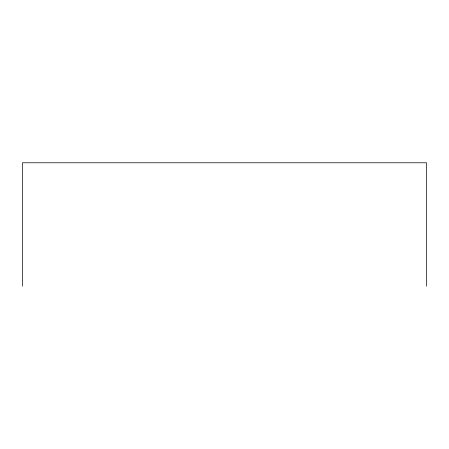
<?xml version="1.0" encoding="UTF-8"?>
<svg xmlns="http://www.w3.org/2000/svg" width="449" height="449" viewBox="0 0 449 449"><rect width="100%" height="100%" fill="white"/><g stroke="black" fill="none" stroke-linecap="round" stroke-linejoin="round"><path stroke-width="0.67" d="M426.55 286.215L426.55 162.785L22.45 162.785L22.45 286.215"/></g></svg>
